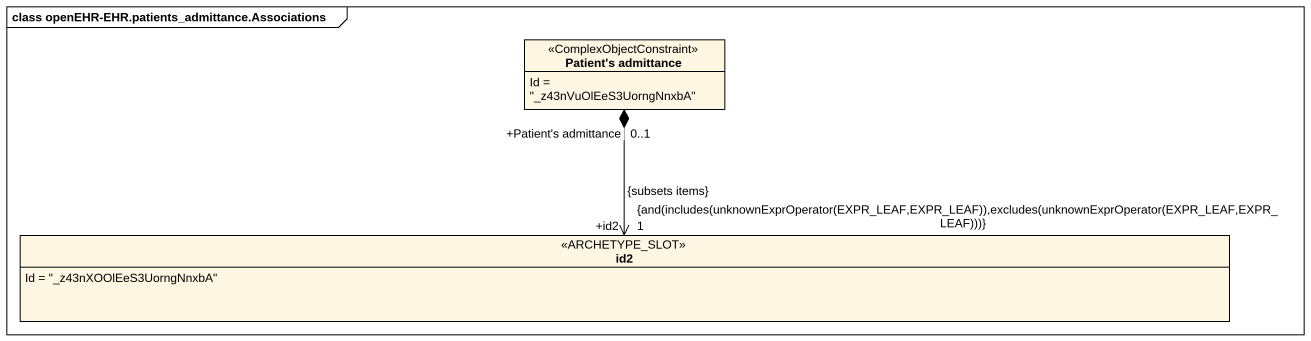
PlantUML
@startuml
mainframe class openEHR-EHR.patients_admittance.Associations
hide circle
hide empty members
class "Patient's admittance" as Patient_s_admittance <<ComplexObjectConstraint>> {
  Id = "_z43nVuOlEeS3UorngNnxbA"
}
class id2 <<ARCHETYPE_SLOT>> {
  Id = "_z43nXOOlEeS3UorngNnxbA"
}
Patient_s_admittance "+Patient's admittance\n0..1" *--> "+id2\n1\n{and(includes(unknownExprOperator(EXPR_LEAF,EXPR_LEAF)),excludes(unknownExprOperator(EXPR_LEAF,EXPR_LEAF)))}\n{subsets items}" id2
@enduml
